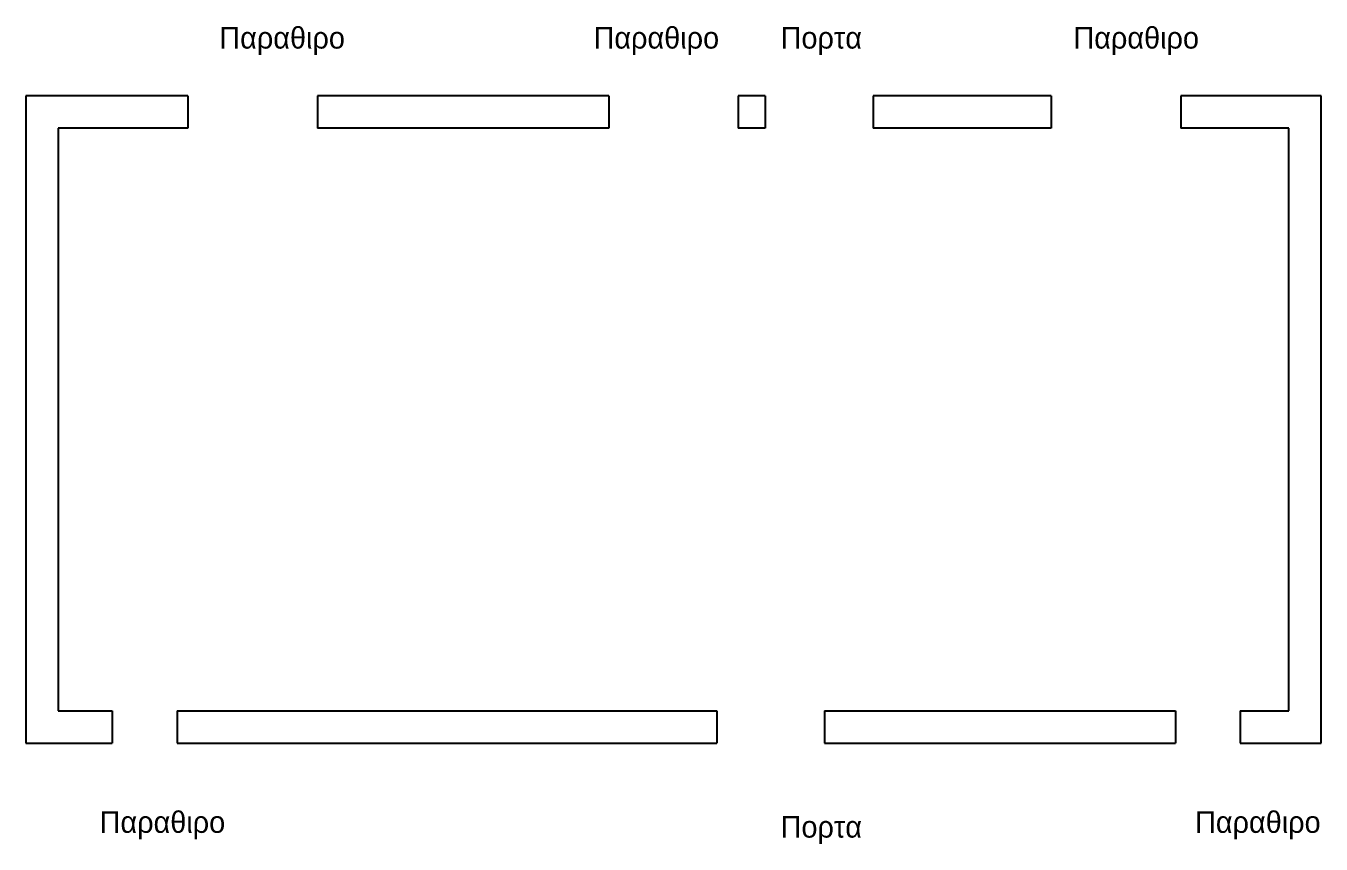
# Model space of a CAD drawing. Header units: metres. Extents: x -46 to 153, y -1 to 83.
# Drawn here: x 73.76 to 85.76, y -0.94 to 6.65 of the extents above; entities that cross this region are included whole.
import ezdxf

# ---------------------------------------------------------------- set-up
doc = ezdxf.new("R2010")
doc.units = ezdxf.units.M
doc.header["$LTSCALE"] = 0.018
doc.styles.get("Standard").update_dxf_attribs({"font": 'ugtxt.shx'})

msp = doc.modelspace()

# ---------------------------------------------------------------- linework, layer by layer
for p, q in [((75.264, 6), (73.764, 6)), ((73.764, 6), (73.764, 0)), ((75.264, 6), (75.264, 5.7)), ((79.164, 6), (76.464, 6)), ((76.464, 6), (76.464, 5.7)), ((79.164, 6), (79.164, 5.7)), ((80.614, 6), (80.364, 6)), ((80.364, 6), (80.364, 5.7)), ((80.614, 6), (80.614, 5.7)), ((83.264, 6), (81.614, 6)), ((81.614, 6), (81.614, 5.7)), ((83.264, 6), (83.264, 5.7)), ((85.764, 6), (84.464, 6)), ((84.464, 6), (84.464, 5.7)), ((85.764, 0), (85.764, 6)), ((75.264, 5.7), (74.064, 5.7)), ((74.064, 5.7), (74.064, 0.3)), ((79.164, 5.7), (76.464, 5.7)), ((80.614, 5.7), (80.364, 5.7)), ((83.264, 5.7), (81.614, 5.7)), ((85.464, 5.7), (84.464, 5.7)), ((85.464, 0.3), (85.464, 5.7)), ((74.064, 0.3), (74.564, 0.3)), ((74.564, 0.3), (74.564, 0)), ((75.164, 0.3), (80.164, 0.3)), ((75.164, 0.3), (75.164, 0)), ((80.164, 0.3), (80.164, 0)), ((81.164, 0.3), (84.414, 0.3)), ((81.164, 0.3), (81.164, 0)), ((84.414, 0.3), (84.414, 0)), ((85.014, 0.3), (85.464, 0.3)), ((85.014, 0.3), (85.014, 0)), ((73.764, 0), (74.564, 0)), ((75.164, 0), (80.164, 0)), ((81.164, 0), (84.414, 0)), ((85.014, 0), (85.764, 0))]:
    msp.add_line(p, q)

# ---------------------------------------------------------------- texts
for s, p in [('Παραθιρο', (75.556, 6.437)), ('Παραθιρο', (79.023, 6.437)), ('Πορτα', (80.756, 6.437)), ('Παραθιρο', (83.469, 6.437)), ('Παραθιρο', (74.447, -0.831)), ('Πορτα', (80.756, -0.875)), ('Παραθιρο', (84.596, -0.831))]:
    msp.add_text(s, height=0.2).set_placement(p)

doc.saveas('drawing.dxf')
